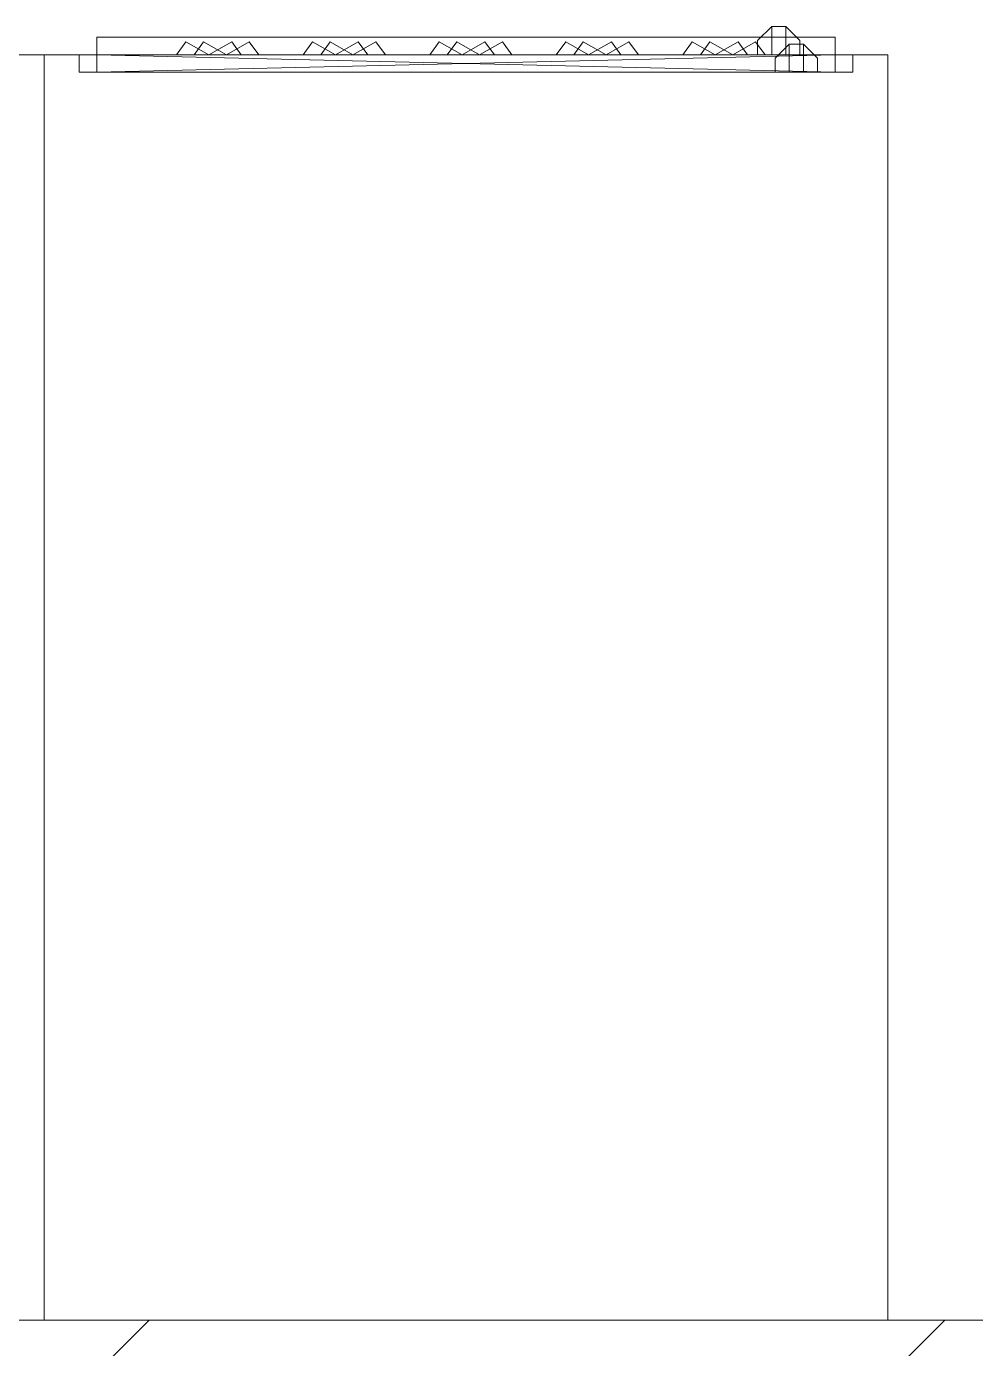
# Model space of a CAD drawing. Header units: inches. Extents: x 1913 to 24953, y -2945 to 1064.
# Drawn here: x 22821.47 to 22834.97, y -49.36 to -30.55 of the extents above; entities that cross this region are included whole.
import ezdxf

# ---------------------------------------------------------------- set-up
doc = ezdxf.new("R2010")
doc.units = ezdxf.units.IN
doc.header["$MEASUREMENT"] = 0
for name, color, linetype, lineweight in [('A-WALL', 113, 'Continuous', 13), ('A-WALL-PATT', 111, 'Continuous', 50), ('G-IMPT', 8, 'Continuous', 9), ('Q-SPCQ', 91, 'Continuous', 9)]:
    doc.layers.add(name, color=color, linetype=linetype, lineweight=lineweight)

# ---------------------------------------------------------------- blocks, each defined once
blk = doc.blocks.new('Locker_Block_-_small_296 - 12ZLKR06_dwg-421959-FloorPlan')
at = {"layer": 'G-IMPT'}
for p, q in [((0, 24), (0, 12)), ((0, 24), (0, 12)), ((0, 24), (0, 12)), ((0, 24), (0, 12)), ((18, 24), (18, 12)), ((18, 12), (18, 24)), ((18, 12.5), (18, 12)), ((18, 12), (18, 12.5)), ((0, 12), (0, 0)), ((0, 0), (0, 12)), ((18, 12), (0, 12)), ((0, 12), (18, 12)), ((0, 12), (0, 0)), ((0, 0), (0, 12)), ((0, 12), (0, 12)), ((0, 12), (18, 12)), ((0, 12), (0, 12)), ((18, 12), (0, 12)), ((0, 12), (18, 12)), ((0, 12), (0, 12)), ((18, 12), (0, 12)), ((18, 12), (18, 0)), ((18, 12), (18, 0)), ((18, 12), (18, 12)), ((18, 12), (18, 12)), ((18, 12), (18, 11.5)), ((18, 12), (18, 11.5)), ((18, 12), (18, 12)), ((17.75, 0.5), (17.75, 11.5)), ((17.75, 11.5), (18, 11.5)), ((17.75, 0.5), (17.75, 11.5)), ((17.75, 11.5), (18, 11.5)), ((17.75, 11.25), (17.75, 11.5)), ((17.75, 11.5), (17.75, 0.5)), ((17.75, 11.5), (17.75, 11.25)), ((17.75, 11.5), (17.75, 11.25)), ((17.75, 11.25), (17.75, 11.5)), ((17.75, 11.5), (17.75, 11.25)), ((17.75, 11.5), (17.75, 11.25)), ((17.75, 11.5), (17.75, 11.25)), ((17.75, 11.25), (17.75, 11.5)), ((17.75, 11.5), (17.75, 11.25)), ((17.75, 11.25), (17.75, 11.5)), ((17.75, 11.5), (17.75, 11.25)), ((17.75, 11.5), (17.75, 11.25)), ((17.75, 11.5), (17.75, 11.25)), ((17.75, 11.25), (17.75, 11.5)), ((17.75, 11.5), (17.75, 0.5)), ((17.75, 11.5), (17.75, 0.5)), ((17.75, 11.5), (17.75, 0.5)), ((17.75, 11.5), (17.75, 11.25)), ((17.75, 11.5), (17.75, 11.25)), ((17.75, 11.5), (17.75, 0.5)), ((17.75, 11.5), (17.75, 0.5)), ((17.75, 11.5), (17.75, 0.5)), ((17.75, 11.5), (17.75, 0.5)), ((17.75, 11.5), (17.75, 0.5)), ((17.75, 11.5), (17.75, 0.5)), ((17.75, 11.25), (17.75, 11.5)), ((17.75, 0.5), (17.75, 11.5)), ((17.75, 0.5), (17.75, 11.5)), ((17.75, 11.25), (17.75, 11.5)), ((17.75, 11.25), (17.75, 11.5)), ((17.75, 11.25), (17.75, 11.5)), ((17.75, 11.5), (17.75, 11.5)), ((17.75, 11.25), (17.75, 11.5)), ((17.75, 11.25), (17.75, 11.5)), ((17.75, 11.5), (17.75, 11.5)), ((17.75, 11.25), (17.75, 11.5)), ((17.75, 11.25), (17.75, 11.5)), ((17.75, 11.5), (17.75, 11.5)), ((17.75, 11.25), (17.75, 11.5)), ((17.75, 11.25), (17.75, 11.5)), ((17.75, 11.5), (17.75, 11.5)), ((17.75, 11.25), (17.75, 11.5)), ((17.75, 11.25), (17.75, 11.5)), ((17.75, 11.5), (17.75, 11.5)), ((17.75, 11.5), (17.75, 11.25)), ((17.75, 11.5), (17.75, 11.5)), ((17.75, 11.25), (17.75, 11.5)), ((17.75, 11.5), (18, 11.5)), ((17.75, 11.5), (17.75, 11.5)), ((17.75, 11.5), (17.75, 11.5)), ((17.75, 11.5), (18, 11.5)), ((17.75, 11.5), (17.75, 11.5)), ((17.75, 11.5), (18, 11.5)), ((17.75, 11.5), (18, 11.5)), ((17.75, 11.5), (17.75, 11.5)), ((17.75, 11.5), (18, 11.5)), ((17.75, 11.5), (18, 11.5)), ((17.75, 11.5), (18, 11.5)), ((17.75, 11.5), (17.75, 11.5)), ((17.75, 11.5), (18, 11.5)), ((17.75, 11.5), (17.75, 11.5)), ((17.75, 11.5), (18, 11.5)), ((18, 11.5), (17.75, 11.5)), ((18, 11.5), (18, 0.5)), ((18, 11.5), (18, 0.5)), ((18, 11.5), (18, 11.5)), ((18, 11.5), (18, 11.5)), ((18, 11.5), (18, 11.5)), ((18, 11.5), (18, 11.5)), ((18, 11.5), (18, 11.5)), ((18, 11.5), (18, 11.5)), ((18, 11.5), (18, 11.5)), ((18, 11.5), (18, 0.5)), ((18, 11.5), (18, 0.5)), ((18, 11.5), (18, 11.5)), ((18, 11.5), (18, 0.5)), ((18, 11.5), (18, 0.5)), ((18, 11.5), (18, 11.5)), ((18, 11.25), (17.75, 11.25)), ((17.75, 11.25), (17.75, 0.75)), ((18, 11.25), (17.75, 11.25)), ((17.75, 0.75), (17.75, 11.25)), ((17.75, 0.75), (17.75, 11.25)), ((17.75, 11.25), (18, 11.25)), ((17.75, 0.75), (17.75, 11.25)), ((18, 11.25), (17.75, 11.25)), ((17.75, 11.25), (17.75, 0.75)), ((17.75, 11.25), (18, 11.25)), ((17.75, 0.75), (17.75, 11.25)), ((17.75, 11.25), (18, 11.25)), ((17.75, 0.75), (17.75, 11.25)), ((18, 11.25), (17.75, 11.25)), ((17.75, 0.75), (17.75, 11.25)), ((18, 11.25), (17.75, 11.25)), ((18, 11.25), (17.75, 11.25)), ((17.75, 0.75), (17.75, 11.25)), ((17.75, 0.75), (17.75, 11.25)), ((18, 11.25), (17.75, 11.25)), ((17.75, 11.25), (17.75, 0.75)), ((17.75, 11.25), (18, 11.25)), ((17.75, 11.25), (18, 0.75)), ((17.75, 11.25), (18, 0.75)), ((17.75, 11.25), (18, 11.25)), ((17.75, 11.25), (17.75, 0.75)), ((17.75, 0.75), (17.75, 11.25)), ((18, 11.25), (17.75, 0.75)), ((18, 11.25), (17.75, 0.75)), ((18, 11.25), (17.75, 11.25)), ((17.75, 0.75), (17.75, 11.25)), ((18, 0.75), (17.75, 11.25)), ((18, 0.75), (17.75, 11.25)), ((18, 11.25), (17.75, 11.25)), ((17.75, 11.25), (17.75, 0.75)), ((17.75, 0.75), (17.75, 11.25)), ((17.75, 0.75), (17.75, 11.25)), ((17.75, 0.75), (17.75, 11.25)), ((17.75, 0.75), (17.75, 11.25)), ((17.75, 0.75), (17.75, 11.25)), ((17.75, 0.75), (17.75, 11.25)), ((17.75, 0.75), (17.75, 11.25)), ((17.75, 0.75), (17.75, 11.25)), ((17.75, 11.25), (17.75, 0.75)), ((17.75, 11.25), (17.75, 0.75)), ((17.75, 11.25), (17.75, 0.75)), ((17.75, 0.75), (17.75, 11.25)), ((17.75, 11.25), (17.75, 0.75)), ((17.75, 11.25), (17.75, 0.75)), ((17.75, 11.25), (17.75, 11.25)), ((17.75, 11.25), (17.75, 11.25)), ((17.75, 11.25), (17.75, 11.25)), ((17.75, 11.25), (17.75, 11.25)), ((17.75, 11.25), (17.75, 11.25)), ((17.75, 11.25), (17.75, 11.25)), ((18, 11.25), (17.75, 11.25)), ((17.75, 11.25), (17.75, 11.25)), ((17.75, 11.25), (18, 11.25)), ((18, 11.25), (17.75, 11.25)), ((18, 11.25), (17.75, 11.25)), ((17.75, 11.25), (17.75, 11.25)), ((18, 11.25), (17.75, 11.25)), ((17.75, 11.25), (17.75, 11.25)), ((17.75, 11.25), (18, 11.25)), ((18, 11.25), (17.75, 11.25)), ((18, 11.25), (17.75, 11.25)), ((17.75, 11.25), (17.75, 11.25)), ((18, 11.25), (17.75, 11.25)), ((18, 11.25), (17.75, 11.25)), ((17.75, 11.25), (17.75, 11.25)), ((18, 11.25), (17.75, 11.25)), ((17.75, 11.25), (17.75, 11.25)), ((17.75, 11.25), (18, 11.25)), ((18, 11.25), (18, 0.75)), ((18, 11.25), (18, 0.75)), ((18, 0.75), (18, 11.25)), ((18, 0.75), (18, 11.25)), ((18, 0.75), (18, 11.25)), ((18, 0.75), (18, 11.25)), ((18, 0.75), (18, 11.25)), ((18, 0.75), (18, 11.25)), ((18, 11.25), (18, 0.75)), ((18, 0.75), (18, 11.25)), ((18, 0.75), (18, 11.25)), ((18.25, 11.25), (18, 11.25)), ((18, 11.25), (18, 0.75)), ((18, 0.75), (18, 11.25)), ((18, 11.25), (18, 0.75)), ((18, 0.75), (18, 11.25)), ((18, 11.25), (18, 11.25)), ((18, 11.25), (18, 11.25)), ((18, 11.25), (18, 11.25)), ((18, 11.25), (18, 11.25)), ((18, 11.25), (18, 11.25)), ((18, 11.25), (18, 11.25)), ((18, 0.75), (18, 11.25)), ((18, 0.75), (18, 11.25)), ((18, 11.25), (18, 11.25)), ((18, 0.75), (18, 11.25)), ((18, 0.75), (18, 11.25)), ((18, 11.25), (18, 11.25)), ((18, 0.75), (18, 11.25)), ((18, 0.75), (18, 11.25)), ((18, 11.25), (18, 11.25)), ((18, 0.75), (18, 11.25)), ((18, 0.75), (18, 11.25)), ((18, 11.25), (18, 11.25)), ((18, 0.75), (18, 11.25)), ((18, 0.75), (18, 11.25)), ((18, 11.25), (18, 11.25)), ((18, 11.25), (18, 0.75)), ((18, 11.25), (18, 11.25)), ((18, 0.75), (18, 11.25)), ((18.25, 11.25), (18.25, 0.75)), ((18, 9.656), (18, 10.116)), ((18, 9.656), (18, 10.116)), ((18, 10.116), (18.181, 9.982)), ((18, 10.116), (18.181, 9.982)), ((18, 10.116), (18.181, 9.982)), ((18, 10.116), (18, 9.656)), ((18, 10.116), (18, 9.656)), ((18, 10.116), (18.181, 9.982)), ((18, 9.656), (18, 10.116)), ((18, 9.656), (18, 10.116)), ((18, 10.116), (18.181, 9.982)), ((18, 10.116), (18.181, 9.982)), ((18, 9.656), (18, 10.116)), ((18, 10.116), (18.181, 9.982)), ((18, 10.116), (18.181, 9.982)), ((18, 10.116), (18, 9.656)), ((18.181, 9.982), (18, 10.116)), ((18.181, 9.982), (18, 10.116)), ((18, 10.116), (18, 10.116)), ((18, 10.116), (18.181, 9.982)), ((18, 10.116), (18, 10.116)), ((18, 10.116), (18.181, 9.982)), ((18.181, 9.982), (18, 10.116)), ((18.181, 9.982), (18, 10.116)), ((18, 10.116), (18, 10.116)), ((18, 10.116), (18.181, 9.982)), ((18, 10.116), (18, 10.116)), ((18.181, 9.982), (18, 10.116)), ((18, 9.656), (18.181, 9.982)), ((18, 9.656), (18.181, 9.982)), ((18.181, 9.982), (18, 9.656)), ((18, 9.656), (18.181, 9.982)), ((18, 9.656), (18.181, 9.982)), ((18, 9.656), (18.181, 9.982)), ((18, 9.656), (18.181, 9.982)), ((18.181, 9.982), (18, 9.656)), ((18.181, 9.982), (18.181, 9.982)), ((18.181, 9.982), (18.181, 9.982)), ((18.181, 9.982), (18.181, 9.982)), ((18.181, 9.982), (18.181, 9.982)), ((18.181, 9.982), (18.181, 9.982)), ((18.181, 9.982), (18.181, 9.982)), ((18.181, 9.982), (18.181, 9.982)), ((18.181, 9.982), (18.181, 9.982)), ((18, 9.407), (18, 9.866)), ((18, 9.866), (18.181, 9.732)), ((18, 9.866), (18, 9.407)), ((18, 9.866), (18.181, 9.732)), ((18, 9.407), (18, 9.866)), ((18, 9.407), (18, 9.866)), ((18, 9.866), (18.181, 9.732)), ((18, 9.866), (18.181, 9.732)), ((18.181, 9.732), (18, 9.866)), ((18.181, 9.732), (18, 9.866)), ((18, 9.866), (18, 9.866)), ((18.181, 9.732), (18, 9.866)), ((18.181, 9.732), (18, 9.866)), ((18, 9.866), (18, 9.866)), ((18, 9.407), (18.181, 9.732)), ((18.181, 9.732), (18, 9.407)), ((18, 9.407), (18.181, 9.732)), ((18, 9.407), (18.181, 9.732)), ((18, 9.196), (18, 9.656)), ((18, 9.656), (18, 9.196)), ((18, 9.196), (18, 9.656)), ((18, 9.196), (18, 9.656)), ((18, 9.196), (18, 9.656)), ((18, 9.196), (18, 9.656)), ((18, 9.656), (18, 9.196)), ((18, 9.196), (18, 9.656)), ((18, 9.656), (18.181, 9.331)), ((18, 9.656), (18.181, 9.331)), ((18.181, 9.331), (18, 9.656)), ((18.181, 9.331), (18, 9.656)), ((18.181, 9.331), (18, 9.656)), ((18.181, 9.331), (18, 9.656)), ((18, 9.656), (18.181, 9.331)), ((18.181, 9.331), (18, 9.656)), ((18, 9.656), (18, 9.656)), ((18, 9.656), (18, 9.656)), ((18, 9.656), (18, 9.656)), ((18, 9.656), (18, 9.656)), ((18.181, 9.732), (18.181, 9.732)), ((18.181, 9.732), (18.181, 9.732)), ((18.181, 9.732), (18.181, 9.732)), ((18.181, 9.732), (18.181, 9.732)), ((18, 8.946), (18, 9.407)), ((18, 9.407), (18, 8.946)), ((18, 8.946), (18, 9.407)), ((18, 8.946), (18, 9.407)), ((18.181, 9.082), (18, 9.407)), ((18, 9.407), (18.181, 9.082)), ((18.181, 9.082), (18, 9.407)), ((18.181, 9.082), (18, 9.407)), ((18, 9.407), (18, 9.407)), ((18, 9.407), (18, 9.407)), ((18, 9.196), (18.181, 9.331)), ((18.181, 9.331), (18, 9.196)), ((18, 9.196), (18.181, 9.331)), ((18, 9.196), (18.181, 9.331)), ((18, 9.196), (18.181, 9.331)), ((18, 9.196), (18.181, 9.331)), ((18.181, 9.331), (18, 9.196)), ((18.181, 9.331), (18, 9.196)), ((18, 9.196), (18.181, 9.331)), ((18.181, 9.331), (18, 9.196)), ((18.181, 9.331), (18, 9.196)), ((18.181, 9.331), (18, 9.196)), ((18, 9.196), (18.181, 9.331)), ((18.181, 9.331), (18, 9.196)), ((18, 9.196), (18.181, 9.331)), ((18.181, 9.331), (18, 9.196)), ((18.181, 9.331), (18.181, 9.331)), ((18.181, 9.331), (18.181, 9.331)), ((18.181, 9.331), (18.181, 9.331)), ((18.181, 9.331), (18.181, 9.331)), ((18.181, 9.331), (18.181, 9.331)), ((18.181, 9.331), (18.181, 9.331)), ((18.181, 9.331), (18.181, 9.331)), ((18.181, 9.331), (18.181, 9.331)), ((18, 9.196), (18, 9.196)), ((18, 9.196), (18, 9.196)), ((18, 9.196), (18, 9.196)), ((18, 9.196), (18, 9.196)), ((18, 8.946), (18.181, 9.082)), ((18, 8.946), (18.181, 9.082)), ((18, 8.946), (18.181, 9.082)), ((18.181, 9.082), (18, 8.946)), ((18, 8.946), (18.181, 9.082)), ((18, 8.946), (18.181, 9.082)), ((18, 8.946), (18.181, 9.082)), ((18.181, 9.082), (18, 8.946)), ((18.181, 9.082), (18.181, 9.082)), ((18.181, 9.082), (18.181, 9.082)), ((18.181, 9.082), (18.181, 9.082)), ((18.181, 9.082), (18.181, 9.082)), ((18, 8.946), (18, 8.946)), ((18, 8.946), (18, 8.946)), ((18, 8.316), (18, 7.856)), ((18, 8.316), (18.181, 8.182)), ((18, 7.856), (18, 8.316)), ((18, 8.316), (18.181, 8.182)), ((18, 7.856), (18, 8.316)), ((18, 8.316), (18.181, 8.182)), ((18.181, 8.182), (18, 8.316)), ((18, 7.856), (18, 8.316)), ((18, 8.316), (18, 7.856)), ((18, 8.316), (18.181, 8.182)), ((18, 7.856), (18, 8.316)), ((18.181, 8.182), (18, 8.316)), ((18, 8.316), (18.181, 8.182)), ((18, 8.316), (18, 7.856)), ((18, 8.316), (18.181, 8.182)), ((18, 8.316), (18, 7.856)), ((18.181, 8.182), (18, 8.316)), ((18.181, 8.182), (18, 8.316)), ((18, 8.316), (18, 8.316)), ((18, 8.316), (18.181, 8.182)), ((18, 8.316), (18, 8.316)), ((18.181, 8.182), (18, 8.316)), ((18, 8.316), (18.181, 8.182)), ((18, 8.316), (18, 8.316)), ((18.181, 8.182), (18, 8.316)), ((18, 8.316), (18.181, 8.182)), ((18, 8.316), (18, 8.316)), ((18.181, 8.182), (18, 8.316)), ((18, 7.856), (18.181, 8.182)), ((18, 7.856), (18.181, 8.182)), ((18, 7.856), (18.181, 8.182)), ((18.181, 8.182), (18, 7.856)), ((18, 7.856), (18.181, 8.182)), ((18, 7.856), (18.181, 8.182)), ((18.181, 8.182), (18, 7.856)), ((18.181, 8.182), (18, 7.856)), ((18.181, 8.182), (18.181, 8.182)), ((18.181, 8.182), (18.181, 8.182)), ((18.181, 8.182), (18.181, 8.182)), ((18.181, 8.182), (18.181, 8.182)), ((18.181, 8.182), (18.181, 8.182)), ((18.181, 8.182), (18.181, 8.182)), ((18.181, 8.182), (18.181, 8.182)), ((18.181, 8.182), (18.181, 8.182)), ((18, 7.607), (18, 8.066)), ((18, 8.066), (18, 7.607)), ((18, 8.066), (18.181, 7.932)), ((18, 8.066), (18.181, 7.932)), ((18, 7.607), (18, 8.066)), ((18, 8.066), (18.181, 7.932)), ((18, 7.607), (18, 8.066)), ((18, 8.066), (18.181, 7.932)), ((18, 8.066), (18.181, 7.932)), ((18, 8.066), (18, 8.066)), ((18.181, 7.932), (18, 8.066)), ((18.181, 7.932), (18, 8.066)), ((18.181, 7.932), (18, 8.066)), ((18, 8.066), (18, 8.066)), ((18, 7.607), (18.181, 7.932)), ((18, 7.607), (18.181, 7.932)), ((18, 7.607), (18.181, 7.932)), ((18, 7.607), (18.181, 7.932)), ((18.181, 7.932), (18.181, 7.932)), ((18.181, 7.932), (18.181, 7.932)), ((18.181, 7.932), (18.181, 7.932)), ((18.181, 7.932), (18.181, 7.932)), ((18, 7.396), (18, 7.856)), ((18, 7.396), (18, 7.856)), ((18, 7.396), (18, 7.856)), ((18, 7.856), (18, 7.396)), ((18, 7.396), (18, 7.856)), ((18, 7.856), (18, 7.396)), ((18, 7.856), (18, 7.396)), ((18, 7.856), (18, 7.396)), ((18.181, 7.531), (18, 7.856)), ((18.181, 7.531), (18, 7.856)), ((18.181, 7.531), (18, 7.856)), ((18, 7.856), (18.181, 7.531)), ((18.181, 7.531), (18, 7.856)), ((18, 7.856), (18.181, 7.531)), ((18, 7.856), (18.181, 7.531)), ((18, 7.856), (18.181, 7.531)), ((18, 7.856), (18, 7.856)), ((18, 7.856), (18, 7.856)), ((18, 7.856), (18, 7.856)), ((18, 7.856), (18, 7.856)), ((18, 7.146), (18, 7.607)), ((18, 7.607), (18, 7.146)), ((18, 7.146), (18, 7.607)), ((18, 7.146), (18, 7.607)), ((18.181, 7.282), (18, 7.607)), ((18.181, 7.282), (18, 7.607)), ((18.181, 7.282), (18, 7.607)), ((18.181, 7.282), (18, 7.607)), ((18, 7.607), (18, 7.607)), ((18, 7.607), (18, 7.607)), ((18, 7.396), (18.181, 7.531)), ((18.181, 7.531), (18, 7.396)), ((18, 7.396), (18.181, 7.531)), ((18, 7.396), (18.181, 7.531)), ((18, 7.396), (18.181, 7.531)), ((18, 7.396), (18.181, 7.531)), ((18.181, 7.531), (18, 7.396)), ((18.181, 7.531), (18, 7.396)), ((18, 7.396), (18.181, 7.531)), ((18.181, 7.531), (18, 7.396)), ((18, 7.396), (18.181, 7.531)), ((18.181, 7.531), (18, 7.396)), ((18, 7.396), (18.181, 7.531)), ((18, 7.396), (18.181, 7.531)), ((18, 7.396), (18.181, 7.531)), ((18.181, 7.531), (18, 7.396)), ((18.181, 7.531), (18.181, 7.531)), ((18.181, 7.531), (18.181, 7.531)), ((18.181, 7.531), (18.181, 7.531)), ((18.181, 7.531), (18.181, 7.531)), ((18.181, 7.531), (18.181, 7.531)), ((18.181, 7.531), (18.181, 7.531)), ((18.181, 7.531), (18.181, 7.531)), ((18.181, 7.531), (18.181, 7.531)), ((18, 7.396), (18, 7.396)), ((18, 7.396), (18, 7.396)), ((18, 7.396), (18, 7.396)), ((18, 7.396), (18, 7.396)), ((18, 7.146), (18.181, 7.282)), ((18.181, 7.282), (18, 7.146)), ((18, 7.146), (18.181, 7.282)), ((18.181, 7.282), (18, 7.146)), ((18.181, 7.282), (18, 7.146)), ((18.181, 7.282), (18, 7.146)), ((18, 7.146), (18.181, 7.282)), ((18.181, 7.282), (18, 7.146)), ((18.181, 7.282), (18.181, 7.282)), ((18.181, 7.282), (18.181, 7.282)), ((18.181, 7.282), (18.181, 7.282)), ((18.181, 7.282), (18.181, 7.282)), ((18, 7.146), (18, 7.146)), ((18, 7.146), (18, 7.146)), ((18, 6.516), (18, 6.056)), ((18, 6.516), (18.181, 6.382)), ((18, 6.056), (18, 6.516)), ((18, 6.516), (18.181, 6.382)), ((18, 6.516), (18, 6.056)), ((18, 6.516), (18.181, 6.382)), ((18, 6.516), (18.181, 6.382)), ((18, 6.516), (18, 6.056)), ((18, 6.516), (18.181, 6.382)), ((18, 6.516), (18, 6.056)), ((18, 6.056), (18, 6.516)), ((18, 6.516), (18.181, 6.382)), ((18.181, 6.382), (18, 6.516)), ((18.181, 6.382), (18, 6.516)), ((18, 6.056), (18, 6.516)), ((18, 6.516), (18, 6.056)), ((18, 6.516), (18.181, 6.382)), ((18, 6.516), (18, 6.516)), ((18.181, 6.382), (18, 6.516)), ((18, 6.516), (18, 6.516)), ((18, 6.516), (18.181, 6.382)), ((18, 6.516), (18.181, 6.382)), ((18.181, 6.382), (18, 6.516)), ((18.181, 6.382), (18, 6.516)), ((18, 6.516), (18, 6.516)), ((18, 6.516), (18.181, 6.382)), ((18, 6.516), (18, 6.516)), ((18.181, 6.382), (18, 6.516)), ((18, 6.056), (18.181, 6.382)), ((18, 6.056), (18.181, 6.382)), ((18, 6.056), (18.181, 6.382)), ((18.181, 6.382), (18, 6.056)), ((18.181, 6.382), (18, 6.056)), ((18, 6.056), (18.181, 6.382)), ((18.181, 6.382), (18, 6.056)), ((18.181, 6.382), (18, 6.056)), ((18, 6.266), (18.181, 6.132)), ((18, 6.266), (18, 5.807)), ((18, 6.266), (18.181, 6.132)), ((18, 6.266), (18, 5.807)), ((18, 6.266), (18.181, 6.132)), ((18, 6.266), (18, 5.807)), ((18.181, 6.132), (18, 6.266)), ((18, 6.266), (18, 5.807)), ((18, 6.266), (18.181, 6.132)), ((18, 6.266), (18, 6.266)), ((18.181, 6.132), (18, 6.266)), ((18, 6.266), (18.181, 6.132)), ((18, 6.266), (18, 6.266)), ((18.181, 6.132), (18, 6.266)), ((18.181, 6.382), (18.181, 6.382)), ((18.181, 6.382), (18.181, 6.382)), ((18.181, 6.382), (18.181, 6.382)), ((18.181, 6.382), (18.181, 6.382)), ((18.181, 6.382), (18.181, 6.382)), ((18.181, 6.382), (18.181, 6.382)), ((18.181, 6.382), (18.181, 6.382)), ((18.181, 6.382), (18.181, 6.382)), ((18.181, 6.132), (18, 5.807)), ((18.181, 6.132), (18, 5.807)), ((18.181, 6.132), (18, 5.807)), ((18.181, 6.132), (18, 5.807)), ((18, 6.056), (18, 5.596)), ((18, 6.056), (18, 5.596)), ((18, 6.056), (18, 5.596)), ((18, 6.056), (18, 5.596)), ((18, 6.056), (18, 5.596)), ((18, 5.596), (18, 6.056)), ((18, 6.056), (18, 5.596)), ((18, 6.056), (18, 5.596)), ((18, 6.056), (18.181, 5.731)), ((18, 6.056), (18.181, 5.731)), ((18, 6.056), (18.181, 5.731)), ((18, 6.056), (18.181, 5.731)), ((18, 6.056), (18.181, 5.731)), ((18, 6.056), (18.181, 5.731)), ((18, 6.056), (18.181, 5.731)), ((18, 6.056), (18.181, 5.731)), ((18, 6.056), (18, 6.056)), ((18, 6.056), (18, 6.056)), ((18, 6.056), (18, 6.056)), ((18, 6.056), (18, 6.056)), ((18.181, 6.132), (18.181, 6.132)), ((18.181, 6.132), (18.181, 6.132)), ((18.181, 6.132), (18.181, 6.132)), ((18.181, 6.132), (18.181, 6.132)), ((18, 5.807), (18, 5.346)), ((18, 5.807), (18, 5.346)), ((18, 5.346), (18, 5.807)), ((18, 5.346), (18, 5.807)), ((18, 5.807), (18.181, 5.482)), ((18, 5.807), (18.181, 5.482)), ((18.181, 5.482), (18, 5.807)), ((18, 5.807), (18.181, 5.482)), ((18, 5.807), (18, 5.807)), ((18, 5.807), (18, 5.807)), ((18, 5.596), (18.181, 5.731)), ((18, 5.596), (18.181, 5.731)), ((18, 5.596), (18.181, 5.731)), ((18, 5.596), (18.181, 5.731)), ((18, 5.596), (18.181, 5.731)), ((18, 5.596), (18.181, 5.731)), ((18.181, 5.731), (18, 5.596)), ((18.181, 5.731), (18, 5.596)), ((18, 5.596), (18.181, 5.731)), ((18, 5.596), (18.181, 5.731)), ((18, 5.596), (18.181, 5.731)), ((18.181, 5.731), (18, 5.596)), ((18, 5.596), (18.181, 5.731)), ((18, 5.596), (18.181, 5.731)), ((18, 5.596), (18.181, 5.731)), ((18.181, 5.731), (18, 5.596)), ((18.181, 5.731), (18.181, 5.731)), ((18.181, 5.731), (18.181, 5.731)), ((18.181, 5.731), (18.181, 5.731)), ((18.181, 5.731), (18.181, 5.731)), ((18.181, 5.731), (18.181, 5.731)), ((18.181, 5.731), (18.181, 5.731)), ((18.181, 5.731), (18.181, 5.731)), ((18.181, 5.731), (18.181, 5.731)), ((18, 5.596), (18, 5.596)), ((18, 5.596), (18, 5.596)), ((18, 5.596), (18, 5.596)), ((18, 5.596), (18, 5.596)), ((18, 5.346), (18.181, 5.482)), ((18, 5.346), (18.181, 5.482)), ((18, 5.346), (18.181, 5.482)), ((18, 5.346), (18.181, 5.482)), ((18, 5.346), (18.181, 5.482)), ((18, 5.346), (18.181, 5.482)), ((18.181, 5.482), (18, 5.346)), ((18.181, 5.482), (18, 5.346)), ((18.181, 5.482), (18.181, 5.482)), ((18.181, 5.482), (18.181, 5.482)), ((18.181, 5.482), (18.181, 5.482)), ((18.181, 5.482), (18.181, 5.482)), ((18, 5.346), (18, 5.346)), ((18, 5.346), (18, 5.346)), ((18, 4.716), (18.181, 4.582)), ((18, 4.716), (18, 4.256)), ((18, 4.716), (18.181, 4.582)), ((18, 4.716), (18, 4.256)), ((18, 4.716), (18.181, 4.582)), ((18, 4.716), (18, 4.256)), ((18.181, 4.582), (18, 4.716)), ((18, 4.256), (18, 4.716)), ((18, 4.716), (18, 4.256)), ((18, 4.716), (18.181, 4.582)), ((18, 4.256), (18, 4.716)), ((18, 4.716), (18.181, 4.582)), ((18, 4.256), (18, 4.716)), ((18.181, 4.582), (18, 4.716)), ((18.181, 4.582), (18, 4.716)), ((18, 4.716), (18, 4.256)), ((18, 4.716), (18.181, 4.582)), ((18, 4.716), (18, 4.716)), ((18.181, 4.582), (18, 4.716)), ((18, 4.716), (18.181, 4.582)), ((18, 4.716), (18, 4.716)), ((18.181, 4.582), (18, 4.716)), ((18, 4.716), (18.181, 4.582)), ((18, 4.716), (18, 4.716)), ((18.181, 4.582), (18, 4.716)), ((18, 4.716), (18.181, 4.582)), ((18, 4.716), (18, 4.716)), ((18.181, 4.582), (18, 4.716)), ((18.181, 4.582), (18, 4.256)), ((18.181, 4.582), (18, 4.256)), ((18.181, 4.582), (18, 4.256)), ((18.181, 4.582), (18, 4.256)), ((18, 4.256), (18.181, 4.582)), ((18, 4.256), (18.181, 4.582)), ((18, 4.256), (18.181, 4.582)), ((18.181, 4.582), (18, 4.256)), ((18.181, 4.582), (18.181, 4.582)), ((18.181, 4.582), (18.181, 4.582)), ((18.181, 4.582), (18.181, 4.582)), ((18.181, 4.582), (18.181, 4.582)), ((18.181, 4.582), (18.181, 4.582)), ((18.181, 4.582), (18.181, 4.582)), ((18.181, 4.582), (18.181, 4.582)), ((18.181, 4.582), (18.181, 4.582)), ((18, 4.466), (18.181, 4.332)), ((18, 4.466), (18, 4.007)), ((18, 4.007), (18, 4.466)), ((18, 4.466), (18.181, 4.332)), ((18, 4.466), (18.181, 4.332)), ((18, 4.466), (18, 4.007)), ((18, 4.007), (18, 4.466)), ((18, 4.466), (18.181, 4.332)), ((18, 4.466), (18.181, 4.332)), ((18, 4.466), (18, 4.466)), ((18.181, 4.332), (18, 4.466)), ((18, 4.466), (18.181, 4.332)), ((18, 4.466), (18, 4.466)), ((18.181, 4.332), (18, 4.466)), ((18.181, 4.332), (18, 4.007)), ((18, 4.007), (18.181, 4.332)), ((18.181, 4.332), (18, 4.007)), ((18, 4.007), (18.181, 4.332)), ((18.181, 4.332), (18.181, 4.332)), ((18.181, 4.332), (18.181, 4.332)), ((18.181, 4.332), (18.181, 4.332)), ((18.181, 4.332), (18.181, 4.332)), ((18, 3.796), (18, 4.256)), ((18, 3.796), (18, 4.256)), ((18, 3.796), (18, 4.256)), ((18, 4.256), (18, 3.796)), ((18, 4.256), (18, 3.796)), ((18, 3.796), (18, 4.256)), ((18, 4.256), (18, 3.796)), ((18, 3.796), (18, 4.256)), ((18, 4.256), (18.181, 3.931)), ((18.181, 3.931), (18, 4.256)), ((18.181, 3.931), (18, 4.256)), ((18, 4.256), (18.181, 3.931)), ((18, 4.256), (18.181, 3.931)), ((18.181, 3.931), (18, 4.256)), ((18, 4.256), (18.181, 3.931)), ((18.181, 3.931), (18, 4.256)), ((18, 4.256), (18, 4.256)), ((18, 4.256), (18, 4.256)), ((18, 4.256), (18, 4.256)), ((18, 4.256), (18, 4.256)), ((18, 4.007), (18, 3.546)), ((18, 3.546), (18, 4.007)), ((18, 4.007), (18, 3.546)), ((18, 3.546), (18, 4.007)), ((18, 4.007), (18.181, 3.682)), ((18.181, 3.682), (18, 4.007)), ((18, 4.007), (18.181, 3.682)), ((18, 4.007), (18.181, 3.682)), ((18, 4.007), (18, 4.007)), ((18, 4.007), (18, 4.007)), ((18, 3.796), (18.181, 3.931)), ((18, 3.796), (18.181, 3.931)), ((18, 3.796), (18.181, 3.931)), ((18, 3.796), (18.181, 3.931)), ((18, 3.796), (18.181, 3.931)), ((18, 3.796), (18.181, 3.931)), ((18, 3.796), (18.181, 3.931)), ((18, 3.796), (18.181, 3.931)), ((18, 3.796), (18.181, 3.931)), ((18, 3.796), (18.181, 3.931)), ((18.181, 3.931), (18, 3.796)), ((18.181, 3.931), (18, 3.796)), ((18, 3.796), (18.181, 3.931)), ((18, 3.796), (18.181, 3.931)), ((18, 3.796), (18.181, 3.931)), ((18.181, 3.931), (18, 3.796)), ((18, 3.796), (18, 3.796)), ((18, 3.796), (18, 3.796)), ((18, 3.796), (18, 3.796)), ((18, 3.796), (18, 3.796)), ((18.181, 3.931), (18.181, 3.931)), ((18.181, 3.931), (18.181, 3.931)), ((18.181, 3.931), (18.181, 3.931)), ((18.181, 3.931), (18.181, 3.931)), ((18.181, 3.931), (18.181, 3.931)), ((18.181, 3.931), (18.181, 3.931)), ((18.181, 3.931), (18.181, 3.931)), ((18.181, 3.931), (18.181, 3.931)), ((18, 3.546), (18.181, 3.682)), ((18.181, 3.682), (18, 3.546)), ((18, 3.546), (18.181, 3.682)), ((18, 3.546), (18.181, 3.682)), ((18, 3.546), (18.181, 3.682)), ((18, 3.546), (18.181, 3.682)), ((18, 3.546), (18.181, 3.682)), ((18.181, 3.682), (18, 3.546)), ((18.181, 3.682), (18.181, 3.682)), ((18.181, 3.682), (18.181, 3.682)), ((18.181, 3.682), (18.181, 3.682)), ((18.181, 3.682), (18.181, 3.682)), ((18, 3.546), (18, 3.546)), ((18, 3.546), (18, 3.546)), ((18, 2.916), (18.181, 2.782)), ((18, 2.916), (18, 2.456)), ((18, 2.916), (18.181, 2.782)), ((18, 2.916), (18, 2.456)), ((18, 2.916), (18, 2.456)), ((18, 2.916), (18.181, 2.782)), ((18, 2.456), (18, 2.916)), ((18, 2.916), (18.181, 2.782)), ((18, 2.916), (18, 2.456)), ((18, 2.916), (18.181, 2.782)), ((18, 2.456), (18, 2.916)), ((18, 2.916), (18.181, 2.782)), ((18.181, 2.782), (18, 2.916)), ((18, 2.916), (18.181, 2.782)), ((18, 2.916), (18, 2.456)), ((18, 2.916), (18, 2.456)), ((18, 2.916), (18.181, 2.782)), ((18, 2.916), (18, 2.916)), ((18.181, 2.782), (18, 2.916)), ((18, 2.916), (18.181, 2.782)), ((18, 2.916), (18, 2.916)), ((18, 2.916), (18.181, 2.782)), ((18, 2.916), (18.181, 2.782)), ((18, 2.916), (18, 2.916)), ((18.181, 2.782), (18, 2.916)), ((18, 2.916), (18.181, 2.782)), ((18, 2.916), (18, 2.916)), ((18.181, 2.782), (18, 2.916)), ((18.181, 2.782), (18, 2.456)), ((18.181, 2.782), (18, 2.456)), ((18, 2.456), (18.181, 2.782)), ((18, 2.456), (18.181, 2.782)), ((18, 2.456), (18.181, 2.782)), ((18, 2.456), (18.181, 2.782)), ((18.181, 2.782), (18, 2.456)), ((18.181, 2.782), (18, 2.456)), ((18, 2.666), (18, 2.207)), ((18, 2.666), (18.181, 2.532)), ((18.181, 2.532), (18, 2.666)), ((18, 2.666), (18, 2.207)), ((18, 2.666), (18.181, 2.532)), ((18, 2.666), (18, 2.207)), ((18, 2.207), (18, 2.666)), ((18, 2.666), (18.181, 2.532)), ((18.181, 2.532), (18, 2.666)), ((18.181, 2.532), (18, 2.666)), ((18, 2.666), (18, 2.666)), ((18.181, 2.532), (18, 2.666)), ((18.181, 2.532), (18, 2.666)), ((18, 2.666), (18, 2.666)), ((18.181, 2.782), (18.181, 2.782)), ((18.181, 2.782), (18.181, 2.782)), ((18.181, 2.782), (18.181, 2.782)), ((18.181, 2.782), (18.181, 2.782)), ((18.181, 2.782), (18.181, 2.782)), ((18.181, 2.782), (18.181, 2.782)), ((18.181, 2.782), (18.181, 2.782)), ((18.181, 2.782), (18.181, 2.782)), ((18, 2.207), (18.181, 2.532)), ((18.181, 2.532), (18, 2.207)), ((18.181, 2.532), (18, 2.207)), ((18, 2.207), (18.181, 2.532)), ((18, 2.456), (18, 1.996)), ((18, 1.996), (18, 2.456)), ((18, 2.456), (18, 1.996)), ((18, 2.456), (18, 1.996)), ((18, 2.456), (18, 1.996)), ((18, 2.456), (18, 1.996)), ((18, 2.456), (18, 1.996)), ((18, 1.996), (18, 2.456)), ((18, 2.456), (18.181, 2.131)), ((18, 2.456), (18.181, 2.131)), ((18, 2.456), (18.181, 2.131)), ((18, 2.456), (18.181, 2.131)), ((18, 2.456), (18.181, 2.131)), ((18, 2.456), (18.181, 2.131)), ((18, 2.456), (18.181, 2.131)), ((18.181, 2.131), (18, 2.456)), ((18, 2.456), (18, 2.456)), ((18, 2.456), (18, 2.456)), ((18, 2.456), (18, 2.456)), ((18, 2.456), (18, 2.456)), ((18.181, 2.532), (18.181, 2.532)), ((18.181, 2.532), (18.181, 2.532)), ((18.181, 2.532), (18.181, 2.532)), ((18.181, 2.532), (18.181, 2.532)), ((18, 2.207), (18, 1.746)), ((18, 2.207), (18, 1.746)), ((18, 2.207), (18, 1.746)), ((18, 2.207), (18, 1.746)), ((18, 2.207), (18.181, 1.882)), ((18, 2.207), (18.181, 1.882)), ((18, 2.207), (18.181, 1.882)), ((18, 2.207), (18.181, 1.882)), ((18, 2.207), (18, 2.207)), ((18, 2.207), (18, 2.207)), ((18, 1.996), (18.181, 2.131)), ((18, 1.996), (18.181, 2.131)), ((18, 1.996), (18.181, 2.131)), ((18, 1.996), (18.181, 2.131)), ((18, 1.996), (18.181, 2.131)), ((18, 1.996), (18.181, 2.131)), ((18.181, 2.131), (18, 1.996)), ((18.181, 2.131), (18, 1.996)), ((18, 1.996), (18.181, 2.131)), ((18, 1.996), (18.181, 2.131)), ((18, 1.996), (18.181, 2.131)), ((18.181, 2.131), (18, 1.996)), ((18, 1.996), (18.181, 2.131)), ((18, 1.996), (18.181, 2.131)), ((18, 1.996), (18.181, 2.131)), ((18.181, 2.131), (18, 1.996)), ((18.181, 2.131), (18.181, 2.131)), ((18.181, 2.131), (18.181, 2.131)), ((18.181, 2.131), (18.181, 2.131)), ((18.181, 2.131), (18.181, 2.131)), ((18.181, 2.131), (18.181, 2.131)), ((18.181, 2.131), (18.181, 2.131)), ((18.181, 2.131), (18.181, 2.131)), ((18.181, 2.131), (18.181, 2.131)), ((18, 1.996), (18, 1.996)), ((18, 1.996), (18, 1.996)), ((18, 1.996), (18, 1.996)), ((18, 1.996), (18, 1.996)), ((18, 1.746), (18.181, 1.882)), ((18, 1.746), (18.181, 1.882)), ((18, 1.746), (18.181, 1.882)), ((18, 1.746), (18.181, 1.882)), ((18, 1.746), (18.181, 1.882)), ((18, 1.746), (18.181, 1.882)), ((18, 1.746), (18.181, 1.882)), ((18, 1.746), (18.181, 1.882)), ((18.181, 1.882), (18.181, 1.882)), ((18.181, 1.882), (18.181, 1.882)), ((18.181, 1.882), (18.181, 1.882)), ((18.181, 1.882), (18.181, 1.882)), ((18, 1.853), (18, 1.652)), ((18, 1.853), (18, 1.853)), ((18, 1.652), (18, 1.853)), ((18, 1.652), (18, 1.853)), ((18, 1.853), (18, 1.853)), ((18, 1.853), (18, 1.652)), ((18, 1.652), (18, 1.853)), ((18, 1.652), (18, 1.853)), ((18, 1.853), (18, 1.853)), ((18, 1.652), (18, 1.853)), ((18, 1.652), (18, 1.853)), ((18, 1.853), (18, 1.853)), ((18, 1.853), (18.2, 1.853)), ((18.2, 1.853), (18, 1.853)), ((18.2, 1.853), (18, 1.853)), ((18, 1.853), (18.2, 1.853)), ((18.2, 1.853), (18, 1.853)), ((18.2, 1.853), (18, 1.853)), ((18.2, 1.853), (18, 1.853)), ((18.2, 1.853), (18, 1.853)), ((18, 1.746), (18, 1.746)), ((18, 1.746), (18, 1.746)), ((18.2, 1.853), (18.402, 1.652)), ((18.2, 1.853), (18.402, 1.652)), ((18.2, 1.853), (18.402, 1.652)), ((18.2, 1.853), (18.402, 1.652)), ((18.2, 1.853), (18.402, 1.652)), ((18.2, 1.853), (18.402, 1.652)), ((18.402, 1.652), (18.2, 1.853)), ((18.2, 1.853), (18.402, 1.652)), ((18.2, 1.853), (18.2, 1.853)), ((18.2, 1.853), (18.2, 1.853)), ((18.2, 1.853), (18.2, 1.853)), ((18.2, 1.853), (18.2, 1.853)), ((17.75, 1.603), (17.75, 1.403)), ((17.75, 1.603), (17.75, 1.603)), ((17.75, 1.403), (17.75, 1.603)), ((17.75, 1.403), (17.75, 1.603)), ((17.75, 1.403), (17.75, 1.603)), ((17.75, 1.603), (17.75, 1.603)), ((17.75, 1.603), (17.951, 1.603)), ((17.75, 1.603), (17.951, 1.603)), ((17.951, 1.603), (17.75, 1.603)), ((17.75, 1.603), (17.951, 1.603)), ((18.152, 1.403), (17.951, 1.603)), ((18.152, 1.403), (17.951, 1.603)), ((17.951, 1.603), (18.152, 1.403)), ((18.152, 1.403), (17.951, 1.603)), ((17.951, 1.603), (17.951, 1.603)), ((17.951, 1.603), (17.951, 1.603)), ((18, 1.452), (18, 1.652)), ((18, 1.452), (18, 1.652)), ((18, 1.452), (18, 1.652)), ((18, 1.652), (18, 1.452)), ((18, 1.652), (18, 1.452)), ((18, 1.452), (18, 1.652)), ((18, 1.452), (18, 1.652)), ((18, 1.452), (18, 1.652)), ((18, 1.652), (18.402, 1.652)), ((18.402, 1.652), (18, 1.652)), ((18, 1.652), (18.402, 1.652)), ((18, 1.652), (18.402, 1.652)), ((18, 1.652), (18.402, 1.652)), ((18, 1.652), (18.402, 1.652)), ((18.402, 1.652), (18, 1.652)), ((18.402, 1.652), (18, 1.652)), ((18.402, 1.452), (18.402, 1.652)), ((18.402, 1.452), (18.402, 1.652)), ((18.402, 1.452), (18.402, 1.652)), ((18.402, 1.452), (18.402, 1.652)), ((18.402, 1.452), (18.402, 1.652)), ((18.402, 1.652), (18.402, 1.452)), ((18.402, 1.452), (18.402, 1.652)), ((18.402, 1.652), (18.402, 1.452)), ((18.402, 1.652), (18.402, 1.652)), ((18.402, 1.652), (18.402, 1.652)), ((18.402, 1.652), (18.402, 1.652)), ((18.402, 1.652), (18.402, 1.652)), ((17.75, 1.202), (17.75, 1.403)), ((17.75, 1.202), (17.75, 1.403)), ((17.75, 1.403), (17.75, 1.202)), ((17.75, 1.202), (17.75, 1.403)), ((18.152, 1.403), (17.75, 1.403)), ((17.75, 1.403), (18.152, 1.403)), ((17.75, 1.403), (18.152, 1.403)), ((17.75, 1.403), (18.152, 1.403)), ((18, 1.452), (18, 1.252)), ((18, 1.252), (18, 1.452)), ((18, 1.252), (18, 1.452)), ((18, 1.252), (18, 1.452)), ((18, 1.252), (18, 1.452)), ((18, 1.252), (18, 1.452)), ((18, 1.452), (18, 1.252)), ((18, 1.452), (18, 1.252)), ((18, 1.452), (18.402, 1.452)), ((18, 1.452), (18.402, 1.452)), ((18, 1.452), (18.402, 1.452)), ((18.402, 1.452), (18, 1.452)), ((18, 1.452), (18.402, 1.452)), ((18.402, 1.452), (18, 1.452)), ((18.402, 1.452), (18, 1.452)), ((18.402, 1.452), (18, 1.452)), ((18.152, 1.202), (18.152, 1.403)), ((18.152, 1.403), (18.152, 1.202)), ((18.152, 1.403), (18.152, 1.202)), ((18.152, 1.403), (18.152, 1.202)), ((18.152, 1.403), (18.152, 1.403)), ((18.152, 1.403), (18.152, 1.403)), ((18.2, 1.252), (18.402, 1.452)), ((18.2, 1.252), (18.402, 1.452)), ((18.402, 1.452), (18.2, 1.252)), ((18.2, 1.252), (18.402, 1.452)), ((18.2, 1.252), (18.402, 1.452)), ((18.2, 1.252), (18.402, 1.452)), ((18.402, 1.452), (18.2, 1.252)), ((18.402, 1.452), (18.2, 1.252)), ((18.402, 1.452), (18.402, 1.452)), ((18.402, 1.452), (18.402, 1.452)), ((18.402, 1.452), (18.402, 1.452)), ((18.402, 1.452), (18.402, 1.452)), ((17.75, 1.202), (17.75, 1.002)), ((17.75, 1.002), (17.75, 1.202)), ((17.75, 1.002), (17.75, 1.202)), ((17.75, 1.002), (17.75, 1.202)), ((18.152, 1.202), (17.75, 1.202)), ((17.75, 1.202), (18.152, 1.202)), ((17.75, 1.202), (18.152, 1.202)), ((17.75, 1.202), (18.152, 1.202)), ((18.152, 1.202), (17.951, 1.002)), ((17.951, 1.002), (18.152, 1.202)), ((17.951, 1.002), (18.152, 1.202)), ((17.951, 1.002), (18.152, 1.202)), ((18, 1.252), (18, 1.252)), ((18, 1.252), (18, 1.252)), ((18, 1.252), (18, 1.252)), ((18, 1.252), (18, 1.252)), ((18.2, 1.252), (18, 1.252)), ((18, 1.252), (18.2, 1.252)), ((18, 1.252), (18.2, 1.252)), ((18.2, 1.252), (18, 1.252)), ((18.2, 1.252), (18, 1.252)), ((18.2, 1.252), (18, 1.252)), ((18.2, 1.252), (18, 1.252)), ((18, 1.252), (18.2, 1.252)), ((18.152, 1.202), (18.152, 1.202)), ((18.152, 1.202), (18.152, 1.202)), ((18.2, 1.252), (18.2, 1.252)), ((18.2, 1.252), (18.2, 1.252)), ((18.2, 1.252), (18.2, 1.252)), ((18.2, 1.252), (18.2, 1.252)), ((17.75, 1.002), (17.75, 1.002)), ((17.75, 1.002), (17.75, 1.002)), ((17.75, 1.002), (17.951, 1.002)), ((17.75, 1.002), (17.951, 1.002)), ((17.75, 1.002), (17.951, 1.002)), ((17.75, 1.002), (17.951, 1.002)), ((17.951, 1.002), (17.951, 1.002)), ((17.951, 1.002), (17.951, 1.002)), ((17.75, 0.75), (18, 0.75)), ((18, 0.75), (17.75, 0.75)), ((18, 0.75), (17.75, 0.75)), ((17.75, 0.75), (18, 0.75)), ((17.75, 0.75), (18, 0.75)), ((18, 0.75), (17.75, 0.75)), ((17.75, 0.75), (18, 0.75)), ((17.75, 0.75), (18, 0.75)), ((18, 0.75), (17.75, 0.75)), ((17.75, 0.75), (18, 0.75)), ((17.75, 0.75), (18, 0.75)), ((18, 0.75), (17.75, 0.75)), ((17.75, 0.75), (18, 0.75)), ((18, 0.75), (17.75, 0.75)), ((17.75, 0.5), (17.75, 0.75)), ((17.75, 0.75), (17.75, 0.5)), ((17.75, 0.5), (17.75, 0.75)), ((17.75, 0.5), (17.75, 0.75)), ((17.75, 0.5), (17.75, 0.75)), ((17.75, 0.75), (17.75, 0.5)), ((17.75, 0.75), (17.75, 0.5)), ((17.75, 0.75), (17.75, 0.5)), ((17.75, 0.5), (17.75, 0.75)), ((17.75, 0.75), (17.75, 0.5)), ((17.75, 0.75), (17.75, 0.5)), ((17.75, 0.75), (17.75, 0.5)), ((17.75, 0.5), (17.75, 0.75)), ((17.75, 0.75), (17.75, 0.5)), ((17.75, 0.75), (17.75, 0.5)), ((17.75, 0.5), (17.75, 0.75)), ((17.75, 0.5), (17.75, 0.75)), ((17.75, 0.5), (17.75, 0.75)), ((17.75, 0.75), (17.75, 0.75)), ((17.75, 0.75), (17.75, 0.5)), ((17.75, 0.75), (17.75, 0.5)), ((17.75, 0.5), (17.75, 0.75)), ((17.75, 0.75), (17.75, 0.5)), ((17.75, 0.75), (17.75, 0.75)), ((17.75, 0.75), (17.75, 0.5)), ((17.75, 0.75), (17.75, 0.75)), ((17.75, 0.5), (17.75, 0.75)), ((17.75, 0.75), (17.75, 0.5)), ((17.75, 0.75), (17.75, 0.75)), ((17.75, 0.5), (17.75, 0.75)), ((17.75, 0.75), (17.75, 0.5)), ((17.75, 0.75), (17.75, 0.75)), ((17.75, 0.5), (17.75, 0.75)), ((17.75, 0.5), (17.75, 0.75)), ((17.75, 0.75), (17.75, 0.75)), ((17.75, 0.75), (17.75, 0.5)), ((18, 0.75), (17.75, 0.75)), ((18, 0.75), (17.75, 0.75)), ((17.75, 0.75), (17.75, 0.75)), ((18, 0.75), (17.75, 0.75)), ((17.75, 0.75), (17.75, 0.75)), ((17.75, 0.75), (18, 0.75)), ((18, 0.75), (17.75, 0.75)), ((17.75, 0.75), (17.75, 0.75)), ((17.75, 0.75), (18, 0.75)), ((18, 0.75), (17.75, 0.75)), ((18, 0.75), (17.75, 0.75)), ((17.75, 0.75), (17.75, 0.75)), ((18, 0.75), (17.75, 0.75)), ((17.75, 0.75), (17.75, 0.75)), ((17.75, 0.75), (18, 0.75)), ((18, 0.75), (17.75, 0.75)), ((18, 0.75), (17.75, 0.75)), ((17.75, 0.75), (17.75, 0.75)), ((18, 0.75), (18.25, 0.75)), ((18, 0.75), (18, 0.75)), ((18, 0.75), (18, 0.75)), ((18, 0.75), (18, 0.75)), ((18, 0.75), (18, 0.75)), ((18, 0.75), (18, 0.75)), ((18, 0.75), (18, 0.75)), ((18, 0.75), (18, 0.75)), ((18, 0.75), (18, 0.75)), ((18, 0.75), (18, 0.75)), ((18, 0.75), (18, 0.75)), ((18, 0.75), (18, 0.75)), ((18, 0.75), (18, 0.75)), ((17.75, 0.5), (18, 0.5)), ((17.75, 0.5), (18, 0.5)), ((17.75, 0.5), (17.75, 0.5)), ((17.75, 0.5), (17.75, 0.5)), ((17.75, 0.5), (17.75, 0.5)), ((17.75, 0.5), (17.75, 0.5)), ((17.75, 0.5), (17.75, 0.5)), ((17.75, 0.5), (17.75, 0.5)), ((17.75, 0.5), (17.75, 0.5)), ((17.75, 0.5), (17.75, 0.5)), ((17.75, 0.5), (18, 0.5)), ((17.75, 0.5), (18, 0.5)), ((17.75, 0.5), (18, 0.5)), ((17.75, 0.5), (17.75, 0.5)), ((18, 0.5), (17.75, 0.5)), ((17.75, 0.5), (18, 0.5)), ((17.75, 0.5), (17.75, 0.5)), ((18, 0.5), (17.75, 0.5)), ((17.75, 0.5), (18, 0.5)), ((17.75, 0.5), (17.75, 0.5)), ((17.75, 0.5), (18, 0.5)), ((17.75, 0.5), (17.75, 0.5)), ((17.75, 0.5), (18, 0.5)), ((18, 0.5), (17.75, 0.5)), ((18, 0.5), (18, 0.5)), ((18, 0.5), (18, 0.5)), ((18, 0.5), (18, 0.5)), ((18, 0.5), (18, 0.5)), ((18, 0.5), (18, 0.5)), ((18, 0.5), (18, 0.5)), ((18, 0.5), (18, 0.5)), ((18, 0.5), (18, 0.5)), ((18, 0), (18, 0.5)), ((18, 0), (18, 0.5)), ((18, 0.5), (18, 0.5)), ((0, 0), (18, 0)), ((0, 0), (18, 0)), ((0, 0), (0, 0)), ((18, 0), (0, 0)), ((18, 0), (0, 0)), ((0, 0), (0, 0)), ((18, 0), (18, 0)), ((18, 0), (18, 0))]:
    blk.add_line(p, q, dxfattribs=at)
blk = doc.blocks.new('Locker_Block_-_small_296 - Locker_Block_-_small_296-421965-FloorPlan')
blk.add_blockref('Locker_Block_-_small_296 - 12ZLKR06_dwg-421959-FloorPlan', (0, 0))

msp = doc.modelspace()

# ---------------------------------------------------------------- hatches: boundary and pattern name
at = {"layer": 'A-WALL-PATT', "lineweight": 0}
h = msp.add_hatch(dxfattribs=at)
h.set_pattern_fill('FP_2', color=256, style=0, pattern_type=2)
h.set_pattern_definition([(45, (23317.1235, 399.692), (-5.656854, 5.656854), [])])
h.paths.add_polyline_path([(22871.725, -48.956342), (22871.725, -58.956342), (22469.225, -58.956342), (22459.225, -58.956342), (22459.225, -48.956342)], flags=0)

# ---------------------------------------------------------------- linework, layer by layer
at = {"layer": 'A-WALL', "lineweight": 0}
msp.add_line((22871.725, -48.956342), (22459.225, -48.956342), dxfattribs=at)

# ---------------------------------------------------------------- block references
at = {"layer": 'Q-SPCQ', "lineweight": 0, "rotation": 89.9999999999999}
msp.add_blockref('Locker_Block_-_small_296 - Locker_Block_-_small_296-421965-FloorPlan', (22833.725, -48.956342), dxfattribs=at)

doc.saveas('drawing.dxf')
